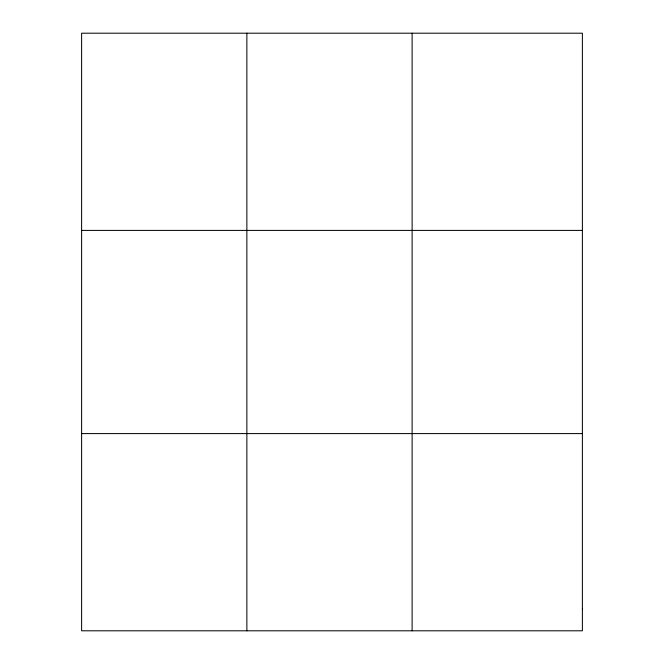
<?xml version="1.0" encoding="UTF-8"?>
<svg xmlns="http://www.w3.org/2000/svg" width="664" height="664" viewBox="0 0 664 664"><rect width="100%" height="100%" fill="white"/><g stroke="black" fill="none" stroke-linecap="round" stroke-linejoin="round"><path stroke-width="1" d="M246.867 33.2L246.867 630.8M412.12 33.2L412.12 630.8M81.614 230.408L582.386 230.408M81.614 433.592L582.386 433.592M582.386 608.888L582.386 630.8L81.614 630.8L81.614 33.2L582.386 33.2L582.386 608.888"/></g></svg>
